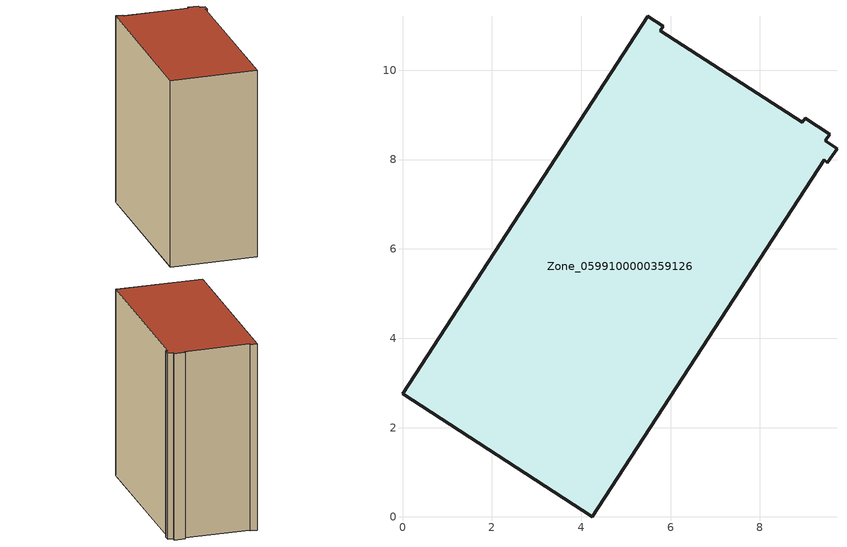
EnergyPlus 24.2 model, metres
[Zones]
Zone_0599100000359126
 floor ground (C_G): 9.56,8.57 9.46,8.41 9.72,8.24 9.51,7.93 9.44,8 4.24,0 0,2.75 5.49,11.21 5.84,10.98 5.77,10.89 8.95,8.84 9.02,8.92 z3.58
 wall outside (C_F): 9.46,8.41 9.56,8.57 9.02,8.92 8.95,8.84 5.77,10.89 5.84,10.98 5.49,11.21 0,2.75 4.24,0 9.44,8 9.51,7.93 9.72,8.24 9.46,8.41 z3.58:14.76
 roof outside (C_R): 9.56,8.57 9.02,8.92 8.95,8.84 5.77,10.89 5.84,10.98 5.49,11.21 0,2.75 4.24,0 9.44,8 9.51,7.93 9.72,8.24 9.46,8.41 z14.76
[BUILDING]
Pand.0599100000359126: North Axis=0; Terrain=City; Loads Convergence Tolerance Value=0.04; Temperature Convergence Tolerance Value=0.4; Solar Distribution=FullExterior; Maximum Number of Warmup Days=25; Minimum Number of Warmup Days=1
[Site:Location]
Rotterdam.The.Hague.AP_ZH_NLD Design_Conditions: Latitude=51.96; Longitude=4.45; Time Zone=1; Elevation=-4.5
[SITE:GROUNDTEMPERATURE:BUILDINGSURFACE]
18, 18, 18, 18, 18, 18, 18, 18, 18, 18, 18, 18
[MATERIAL] Thermal Absorptance=0.9; Solar Absorptance=0.7; Visible Absorptance=0.7
Name | Roughness | Thickness | Conductivity | Density | Specific Heat
G.TI.1992-2005 | MediumSmooth | 0.15 | 0.06 | 540 | 1210
F.TI.1992-2005 | Rough | 0.3 | 0.12 | 1920 | 840
R.TI.1992-2005 | MediumRough | 0.2 | 0.08 | 1500 | 1000
[CONSTRUCTION]
C_G: G.TI.1992-2005
C_F: F.TI.1992-2005
C_R: R.TI.1992-2005
[ZONE]
Zone_0599100000359126: Type=1; Multiplier=1; Ceiling Height=Autocalculate; Volume=Autocalculate; Floor Area=autocalculate; Part of Total Floor Area=Yes
[ZONEINFILTRATION:DESIGNFLOWRATE]
Infil_Zone_0599100000359126: Zone or ZoneList or Space or SpaceList=Zone_0599100000359126; Schedule=AlwaysOn; Design Flow Rate Calculation Method=Flow/Area; Flow Rate per Floor Area=0.0015; Constant Term Coefficient=1; Temperature Term Coefficient=0; Velocity Term Coefficient=0; Velocity Squared Term Coefficient=0
[HVACTEMPLATE:ZONE:IDEALLOADSAIRSYSTEM]
Zone_0599100000359126: Maximum Heating Supply Air Temperature=50; Minimum Cooling Supply Air Temperature=13; Maximum Heating Supply Air Humidity Ratio=0.0156; Minimum Cooling Supply Air Humidity Ratio=0.0077; Heating Limit=NoLimit; Cooling Limit=NoLimit; Dehumidification Control Type=ConstantSensibleHeatRatio; Cooling Sensible Heat Ratio=0.7; Dehumidification Setpoint=60; Humidification Control Type=None; Humidification Setpoint=30; Outdoor Air Method=None; Outdoor Air Flow Rate per Person=0.00944; Outdoor Air Flow Rate per Zone Floor Area=0; Outdoor Air Flow Rate per Zone=0; Demand Controlled Ventilation Type=None; Outdoor Air Economizer Type=NoEconomizer; Heat Recovery Type=None; Sensible Heat Recovery Effectiveness=0.7; Latent Heat Recovery Effectiveness=0.65
[ZONECONTROL:THERMOSTAT]
ThermostatControl_Zone_0599100000359126: Zone or ZoneList=Zone_0599100000359126; Control Type Schedule=DualSetpointControlType; Control 1=Thermostat_Zone_0599100000359126; Temperature Difference Between Cutout And Setpoint=0
[THERMOSTATSETPOINT:DUALSETPOINT]
Thermostat_Zone_0599100000359126: Heating Setpoint Temperature Schedule=HeatingSetpoint_Zone_0599100000359126; Cooling Setpoint Temperature Schedule=CoolingSetpoint_Zone_0599100000359126
[SCHEDULE:COMPACT]
HeatingSetpoint_Zone_0599100000359126: Through: 12/31, For: AllDays, Until: 24:00, 21
CoolingSetpoint_Zone_0599100000359126: Through: 12/31, For: AllDays, Until: 24:00, 24
DualSetpointControlType: Through: 12/31, For: AllDays, Until: 24:00, 4
AlwaysOn: Through: 12/31, For: AllDays, Until: 24:00, 1
